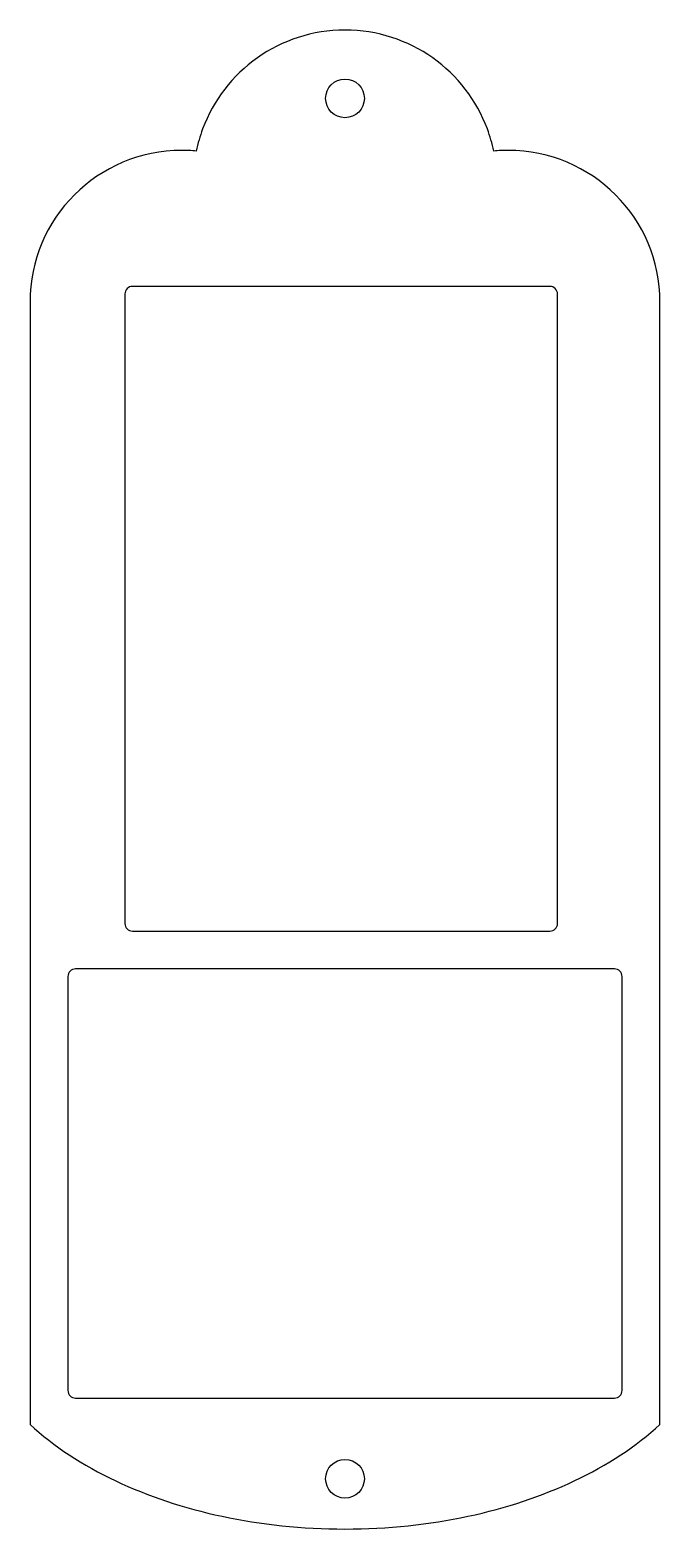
# Model space of a CAD drawing. Header units: millimetres. Extents: x -85 to -2, y -94 to 104.
import ezdxf

# ---------------------------------------------------------------- set-up
doc = ezdxf.new("R2010")
doc.units = ezdxf.units.MM

msp = doc.modelspace()

# ---------------------------------------------------------------- linework, layer by layer
at = {"color": 7, "linetype": 'Continuous', "lineweight": 25}
for p, q in [((-72.25, 69.22), (-72.25, -13.78)), ((-16.25, 70.22), (-71.25, 70.22)), ((-15.25, -13.78), (-15.25, 69.22)), ((-84.75, 68.15), (-84.75, -79.85)), ((-1.75, -79.85), (-1.75, 68.15)), ((-71.25, -14.78), (-16.25, -14.78)), ((-79.75, -20.78), (-79.75, -75.35)), ((-7.75, -19.78), (-78.75, -19.78)), ((-6.75, -75.35), (-6.75, -20.78)), ((-78.75, -76.35), (-7.75, -76.35))]:
    msp.add_line(p, q, dxfattribs=at)
for centre in [(-43.25, 95.01), (-43.25, -86.99)]:
    msp.add_circle(centre, 2.55, dxfattribs=at)
for centre, start, end in [((-71.25, 69.22), 90, 180), ((-16.25, 69.22), 0, 90), ((-71.25, -13.78), 180, 270), ((-16.25, -13.78), 270, 0), ((-78.75, -20.78), 90, 180), ((-7.75, -20.78), 0, 90), ((-78.75, -75.35), 180, 270), ((-7.75, -75.35), 270, 0)]:
    msp.add_arc(centre, 1, start, end, dxfattribs=at)
for points in [[(-43.25, 104.02), (-51.85, 104.02), (-59.19, 98.59), (-62.01, 90.97)], [(-24.49, 90.97), (-27.31, 98.59), (-34.64, 104.02), (-43.25, 104.02)], [(-62.01, 90.97), (-62.36, 90.03), (-62.64, 89.06), (-62.84, 88.06)], [(-23.66, 88.06), (-23.86, 89.06), (-24.14, 90.03), (-24.49, 90.97)], [(-64.75, 88.15), (-75.8, 88.15), (-84.75, 79.2), (-84.75, 68.15)], [(-62.84, 88.06), (-63.47, 88.12), (-64.11, 88.15), (-64.75, 88.15)], [(-21.75, 88.15), (-22.39, 88.15), (-23.03, 88.12), (-23.66, 88.06)], [(-1.75, 68.15), (-1.75, 79.2), (-10.7, 88.15), (-21.75, 88.15)], [(-84.75, -79.85), (-81.64, -82.69), (-77.82, -85.2), (-73.45, -87.27)], [(-13.05, -87.27), (-8.68, -85.2), (-4.86, -82.69), (-1.75, -79.85)], [(-73.45, -87.27), (-65.03, -91.26), (-54.57, -93.62), (-43.25, -93.62)], [(-43.25, -93.62), (-31.93, -93.62), (-21.47, -91.26), (-13.05, -87.27)]]:
    msp.add_open_spline(points, degree=3, dxfattribs=at)

doc.saveas('drawing.dxf')
